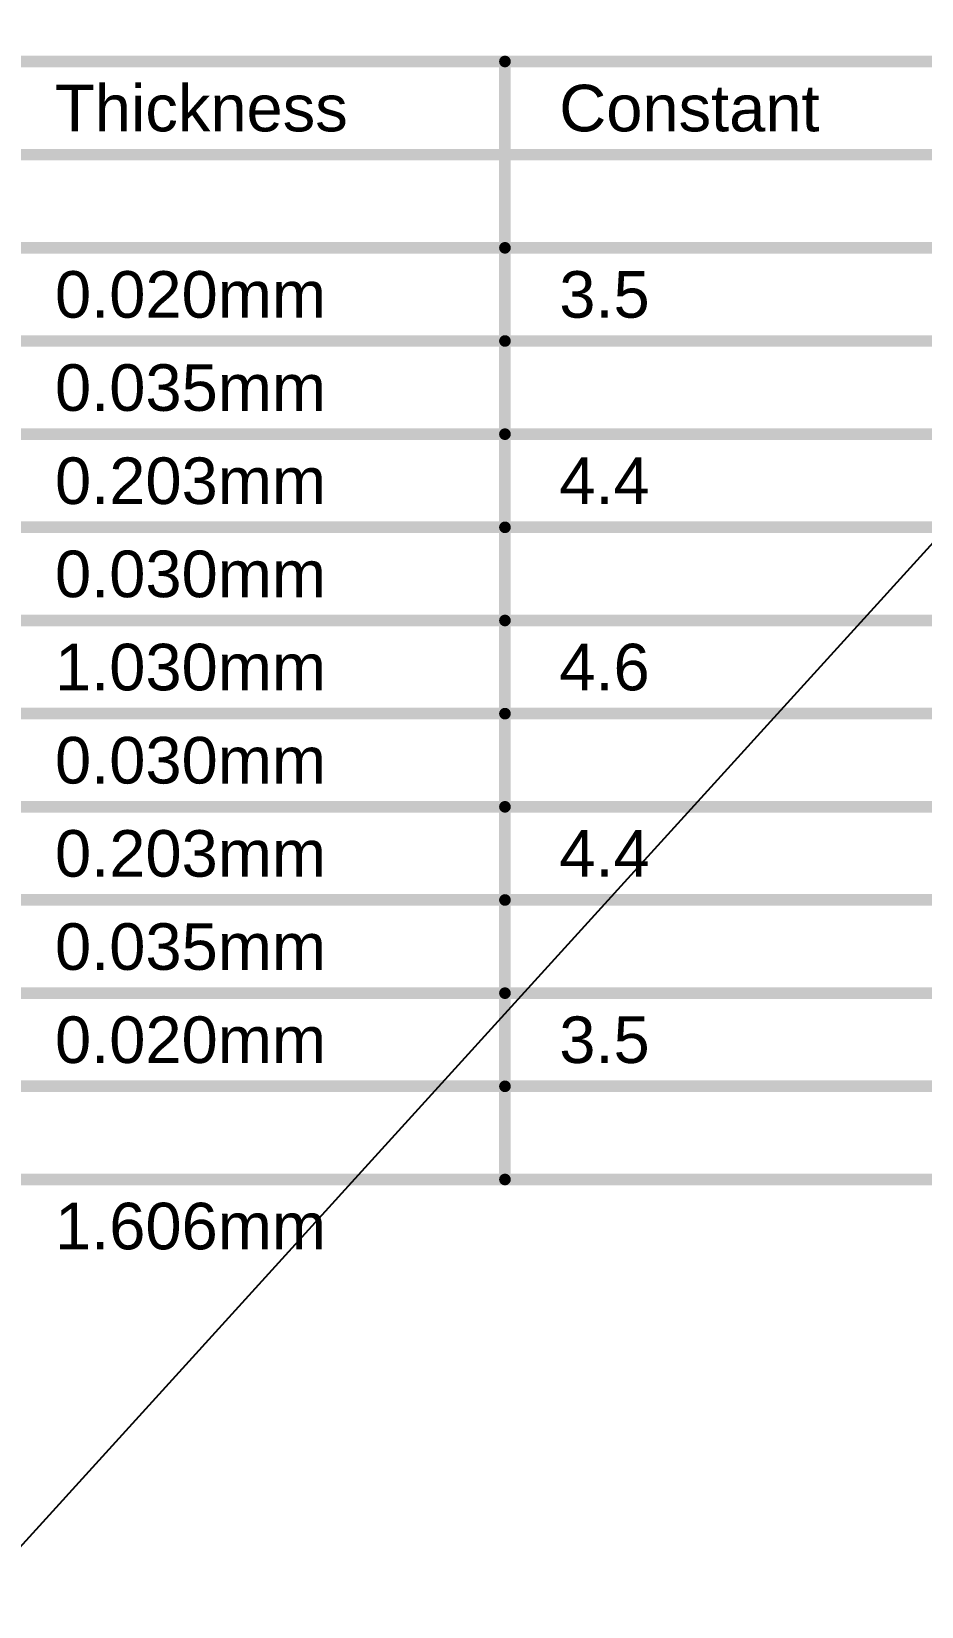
# Model space of a CAD drawing. Header units: inches. Extents: x 0 to 5032, y 0 to 5323.
# Drawn here: x 271.4 to 300.5, y 85.2 to 136.7 of the extents above; entities that cross this region are included whole.
import ezdxf

# ---------------------------------------------------------------- set-up
doc = ezdxf.new("R2010")
doc.units = ezdxf.units.IN
doc.layers.add('Fabrication', color=76, linetype='Continuous')
doc.layers.add('Top Solder', color=216, linetype='Continuous')
doc.styles.add('Arial', font='', dxfattribs={"height": 0.2})
doc.styles.get('Arial').set_extended_font_data('Arial')

msp = doc.modelspace()

# ---------------------------------------------------------------- linework, layer by layer
at = {"layer": 'Fabrication'}
for points in [[(214.543, 135.746, 0.381, 0.381, 0), (329.828, 135.746, 0.381, 0.381, 0)], [(286.914, 99.17, 0.381, 0.381, 0), (286.914, 135.746, 0.381, 0.381, 0)], [(214.543, 132.698, 0.381, 0.381, 0), (329.828, 132.698, 0.381, 0.381, 0)], [(270.408, 129.65, 0.381, 0.381, 0), (286.914, 129.65, 0.381, 0.381, 0)], [(286.914, 129.65, 0.381, 0.381, 0), (301.388, 129.65, 0.381, 0.381, 0)], [(270.408, 126.602, 0.381, 0.381, 0), (286.914, 126.602, 0.381, 0.381, 0)], [(286.914, 126.602, 0.381, 0.381, 0), (301.388, 126.602, 0.381, 0.381, 0)], [(270.408, 123.554, 0.381, 0.381, 0), (286.914, 123.554, 0.381, 0.381, 0)], [(286.914, 123.554, 0.381, 0.381, 0), (301.388, 123.554, 0.381, 0.381, 0)], [(270.408, 120.506, 0.381, 0.381, 0), (286.914, 120.506, 0.381, 0.381, 0)], [(286.914, 120.506, 0.381, 0.381, 0), (301.388, 120.506, 0.381, 0.381, 0)], [(270.408, 117.458, 0.381, 0.381, 0), (286.914, 117.458, 0.381, 0.381, 0)], [(286.914, 117.458, 0.381, 0.381, 0), (301.388, 117.458, 0.381, 0.381, 0)], [(270.408, 114.41, 0.381, 0.381, 0), (286.914, 114.41, 0.381, 0.381, 0)], [(286.914, 114.41, 0.381, 0.381, 0), (301.388, 114.41, 0.381, 0.381, 0)], [(270.408, 111.362, 0.381, 0.381, 0), (286.914, 111.362, 0.381, 0.381, 0)], [(286.914, 111.362, 0.381, 0.381, 0), (301.388, 111.362, 0.381, 0.381, 0)], [(270.408, 108.314, 0.381, 0.381, 0), (286.914, 108.314, 0.381, 0.381, 0)], [(286.914, 108.314, 0.381, 0.381, 0), (301.388, 108.314, 0.381, 0.381, 0)], [(270.408, 105.266, 0.381, 0.381, 0), (286.914, 105.266, 0.381, 0.381, 0)], [(286.914, 105.266, 0.381, 0.381, 0), (301.388, 105.266, 0.381, 0.381, 0)], [(270.408, 102.218, 0.381, 0.381, 0), (286.914, 102.218, 0.381, 0.381, 0)], [(286.914, 102.218, 0.381, 0.381, 0), (301.388, 102.218, 0.381, 0.381, 0)], [(270.408, 99.17, 0.381, 0.381, 0), (286.914, 99.17, 0.381, 0.381, 0)], [(286.914, 99.17, 0.381, 0.381, 0), (301.388, 99.17, 0.381, 0.381, 0)]]:
    msp.add_lwpolyline(points, format="xyseb", dxfattribs=at)
for points in [[(286.819, 135.746, 0.191, 0.191, 1), (287.009, 135.746, 0.191, 0.191, 1)], [(286.819, 129.65, 0.191, 0.191, 1), (287.009, 129.65, 0.191, 0.191, 1)], [(286.819, 129.65, 0.191, 0.191, 1), (287.009, 129.65, 0.191, 0.191, 1)], [(286.819, 126.602, 0.191, 0.191, 1), (287.009, 126.602, 0.191, 0.191, 1)], [(286.819, 126.602, 0.191, 0.191, 1), (287.009, 126.602, 0.191, 0.191, 1)], [(286.819, 123.554, 0.191, 0.191, 1), (287.009, 123.554, 0.191, 0.191, 1)], [(286.819, 123.554, 0.191, 0.191, 1), (287.009, 123.554, 0.191, 0.191, 1)], [(286.819, 120.506, 0.191, 0.191, 1), (287.009, 120.506, 0.191, 0.191, 1)], [(286.819, 120.506, 0.191, 0.191, 1), (287.009, 120.506, 0.191, 0.191, 1)], [(286.819, 117.458, 0.191, 0.191, 1), (287.009, 117.458, 0.191, 0.191, 1)], [(286.819, 117.458, 0.191, 0.191, 1), (287.009, 117.458, 0.191, 0.191, 1)], [(286.819, 114.41, 0.191, 0.191, 1), (287.009, 114.41, 0.191, 0.191, 1)], [(286.819, 114.41, 0.191, 0.191, 1), (287.009, 114.41, 0.191, 0.191, 1)], [(286.819, 111.362, 0.191, 0.191, 1), (287.009, 111.362, 0.191, 0.191, 1)], [(286.819, 111.362, 0.191, 0.191, 1), (287.009, 111.362, 0.191, 0.191, 1)], [(286.819, 108.314, 0.191, 0.191, 1), (287.009, 108.314, 0.191, 0.191, 1)], [(286.819, 108.314, 0.191, 0.191, 1), (287.009, 108.314, 0.191, 0.191, 1)], [(286.819, 105.266, 0.191, 0.191, 1), (287.009, 105.266, 0.191, 0.191, 1)], [(286.819, 105.266, 0.191, 0.191, 1), (287.009, 105.266, 0.191, 0.191, 1)], [(286.819, 102.218, 0.191, 0.191, 1), (287.009, 102.218, 0.191, 0.191, 1)], [(286.819, 102.218, 0.191, 0.191, 1), (287.009, 102.218, 0.191, 0.191, 1)], [(286.819, 99.17, 0.191, 0.191, 1), (287.009, 99.17, 0.191, 0.191, 1)], [(286.819, 99.17, 0.191, 0.191, 1), (287.009, 99.17, 0.191, 0.191, 1)], [(286.819, 99.17, 0.191, 0.191, 1), (287.009, 99.17, 0.191, 0.191, 1)]]:
    msp.add_lwpolyline(points, format="xyseb", close=True, dxfattribs=at)
at = {"layer": 'Top Solder'}
msp.add_line((197.404, 6.164), (5032.339, 5323.237), dxfattribs=at)

# ---------------------------------------------------------------- texts
at = {"layer": 'Fabrication', "style": 'Arial'}
for s, p in [('Thickness', (272.186, 133.46)), ('Constant', (288.692, 133.46)), ('0.020mm', (272.186, 127.364)), ('3.5', (288.692, 127.364)), ('0.035mm', (272.186, 124.316)), ('0.203mm', (272.186, 121.268)), ('4.4', (288.692, 121.268)), ('0.030mm', (272.186, 118.22)), ('1.030mm', (272.186, 115.172)), ('4.6', (288.692, 115.172)), ('0.030mm', (272.186, 112.124)), ('0.203mm', (272.186, 109.076)), ('4.4', (288.692, 109.076)), ('0.035mm', (272.186, 106.028)), ('0.020mm', (272.186, 102.98)), ('3.5', (288.692, 102.98)), ('1.606mm', (272.186, 96.884))]:
    msp.add_text(s, height=1.524, dxfattribs=at).set_placement(p)

doc.saveas('drawing.dxf')
